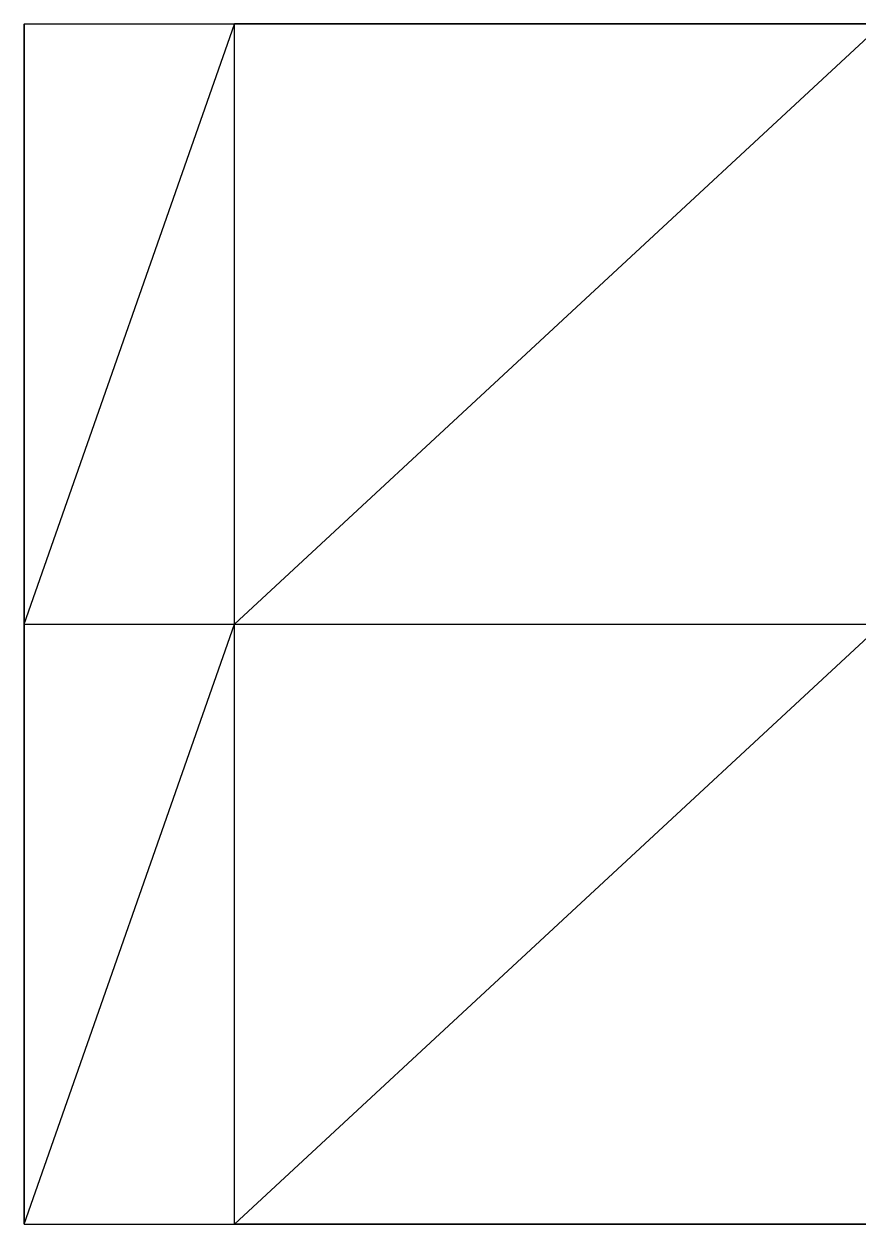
# Model space of a CAD drawing. Header units: metres. Extents: x 0.3 to 29.7, y 0.3 to 39.7.
# Drawn here: x 0.3 to 11.01, y 0.3 to 15.7 of the extents above; entities that cross this region are included whole.
import ezdxf

# ---------------------------------------------------------------- set-up
doc = ezdxf.new("R2010")
doc.units = ezdxf.units.M
for name, color, linetype in [('beam_x', 3, 'Continuous'), ('beam_y', 2, 'Continuous'), ('brace_xz', 6, 'Continuous'), ('brace_yz', 1, 'Continuous'), ('column', 4, 'Continuous'), ('floor_brace', 5, 'Continuous')]:
    doc.layers.add(name, color=color, linetype=linetype)

msp = doc.modelspace()

# ---------------------------------------------------------------- linework, layer by layer
at = {"layer": 'beam_x', "color": 3}
for p, q in [((0.3, 15.7), (3, 15.7)), ((0.3, 15.7, 9), (3, 15.7, 9)), ((0.3, 15.7, 15), (3, 15.7, 15)), ((0.3, 15.7, 21), (3, 15.7, 21)), ((0.3, 15.7, 27), (3, 15.7, 27)), ((0.3, 15.7, 33), (3, 15.7, 33)), ((0.3, 15.7, 39), (3, 15.7, 39)), ((0.3, 15.7, 45), (3, 15.7, 45)), ((0.3, 15.7, 51), (3, 15.7, 51)), ((0.3, 15.7, 57), (3, 15.7, 57)), ((0.3, 15.7, 63), (3, 15.7, 63)), ((0.3, 15.7, 69), (3, 15.7, 69)), ((0.3, 15.7, 75), (3, 15.7, 75)), ((0.3, 15.7, 81), (3, 15.7, 81)), ((0.3, 15.7, 87), (3, 15.7, 87)), ((0.3, 15.7, 93), (3, 15.7, 93)), ((0.3, 15.7, 99), (3, 15.7, 99)), ((0.3, 15.7, 105), (3, 15.7, 105)), ((0.3, 15.7, 111), (3, 15.7, 111)), ((0.3, 15.7, 117), (3, 15.7, 117)), ((0.3, 15.7, 123), (3, 15.7, 123)), ((0.3, 15.7, 129), (3, 15.7, 129)), ((0.3, 15.7, 135), (3, 15.7, 135)), ((0.3, 15.7, 141), (3, 15.7, 141)), ((0.3, 15.7, 147), (3, 15.7, 147)), ((0.3, 15.7, 153), (3, 15.7, 153)), ((3, 15.7), (11.3, 15.7)), ((3, 15.7, 9), (11.3, 15.7, 9)), ((3, 15.7, 15), (11.3, 15.7, 15)), ((3, 15.7, 21), (11.3, 15.7, 21)), ((3, 15.7, 27), (11.3, 15.7, 27)), ((3, 15.7, 33), (11.3, 15.7, 33)), ((3, 15.7, 39), (11.3, 15.7, 39)), ((3, 15.7, 45), (11.3, 15.7, 45)), ((3, 15.7, 51), (11.3, 15.7, 51)), ((3, 15.7, 57), (11.3, 15.7, 57)), ((3, 15.7, 63), (11.3, 15.7, 63)), ((3, 15.7, 69), (11.3, 15.7, 69)), ((3, 15.7, 75), (11.3, 15.7, 75)), ((3, 15.7, 81), (11.3, 15.7, 81)), ((3, 15.7, 87), (11.3, 15.7, 87)), ((3, 15.7, 93), (11.3, 15.7, 93)), ((3, 15.7, 99), (11.3, 15.7, 99)), ((3, 15.7, 105), (11.3, 15.7, 105)), ((3, 15.7, 111), (11.3, 15.7, 111)), ((3, 15.7, 117), (11.3, 15.7, 117)), ((3, 15.7, 123), (11.3, 15.7, 123)), ((3, 15.7, 129), (11.3, 15.7, 129)), ((3, 15.7, 135), (11.3, 15.7, 135)), ((3, 15.7, 141), (11.3, 15.7, 141)), ((3, 15.7, 147), (11.3, 15.7, 147)), ((3, 15.7, 153), (11.3, 15.7, 153)), ((0.3, 8), (3, 8)), ((0.3, 8, 27), (3, 8, 27)), ((0.3, 8, 51), (3, 8, 51)), ((0.3, 8, 75), (3, 8, 75)), ((0.3, 8, 99), (3, 8, 99)), ((0.3, 8, 123), (3, 8, 123)), ((0.3, 8, 147), (3, 8, 147)), ((3, 8), (11.3, 8)), ((3, 8, 27), (11.3, 8, 27)), ((3, 8, 51), (11.3, 8, 51)), ((3, 8, 75), (11.3, 8, 75)), ((3, 8, 99), (11.3, 8, 99)), ((3, 8, 123), (11.3, 8, 123)), ((3, 8, 147), (11.3, 8, 147)), ((0.3, 0.3), (3, 0.3)), ((0.3, 0.3, 9), (3, 0.3, 9)), ((0.3, 0.3, 15), (3, 0.3, 15)), ((0.3, 0.3, 21), (3, 0.3, 21)), ((0.3, 0.3, 27), (3, 0.3, 27)), ((0.3, 0.3, 33), (3, 0.3, 33)), ((0.3, 0.3, 39), (3, 0.3, 39)), ((0.3, 0.3, 45), (3, 0.3, 45)), ((0.3, 0.3, 51), (3, 0.3, 51)), ((0.3, 0.3, 57), (3, 0.3, 57)), ((0.3, 0.3, 63), (3, 0.3, 63)), ((0.3, 0.3, 69), (3, 0.3, 69)), ((0.3, 0.3, 75), (3, 0.3, 75)), ((0.3, 0.3, 81), (3, 0.3, 81)), ((0.3, 0.3, 87), (3, 0.3, 87)), ((0.3, 0.3, 93), (3, 0.3, 93)), ((0.3, 0.3, 99), (3, 0.3, 99)), ((0.3, 0.3, 105), (3, 0.3, 105)), ((0.3, 0.3, 111), (3, 0.3, 111)), ((0.3, 0.3, 117), (3, 0.3, 117)), ((0.3, 0.3, 123), (3, 0.3, 123)), ((0.3, 0.3, 129), (3, 0.3, 129)), ((0.3, 0.3, 135), (3, 0.3, 135)), ((0.3, 0.3, 141), (3, 0.3, 141)), ((0.3, 0.3, 147), (3, 0.3, 147)), ((0.3, 0.3, 153), (3, 0.3, 153)), ((3, 0.3), (11.3, 0.3)), ((3, 0.3, 9), (11.3, 0.3, 9)), ((3, 0.3, 15), (11.3, 0.3, 15)), ((3, 0.3, 21), (11.3, 0.3, 21)), ((3, 0.3, 27), (11.3, 0.3, 27)), ((3, 0.3, 33), (11.3, 0.3, 33)), ((3, 0.3, 39), (11.3, 0.3, 39)), ((3, 0.3, 45), (11.3, 0.3, 45)), ((3, 0.3, 51), (11.3, 0.3, 51)), ((3, 0.3, 57), (11.3, 0.3, 57)), ((3, 0.3, 63), (11.3, 0.3, 63)), ((3, 0.3, 69), (11.3, 0.3, 69)), ((3, 0.3, 75), (11.3, 0.3, 75)), ((3, 0.3, 81), (11.3, 0.3, 81)), ((3, 0.3, 87), (11.3, 0.3, 87)), ((3, 0.3, 93), (11.3, 0.3, 93)), ((3, 0.3, 99), (11.3, 0.3, 99)), ((3, 0.3, 105), (11.3, 0.3, 105)), ((3, 0.3, 111), (11.3, 0.3, 111)), ((3, 0.3, 117), (11.3, 0.3, 117)), ((3, 0.3, 123), (11.3, 0.3, 123)), ((3, 0.3, 129), (11.3, 0.3, 129)), ((3, 0.3, 135), (11.3, 0.3, 135)), ((3, 0.3, 141), (11.3, 0.3, 141)), ((3, 0.3, 147), (11.3, 0.3, 147)), ((3, 0.3, 153), (11.3, 0.3, 153))]:
    msp.add_line(p, q, dxfattribs=at)
at = {"layer": 'beam_y', "color": 2}
for p, q in [((0.3, 8), (0.3, 15.7)), ((0.3, 8, 9), (0.3, 15.7, 9)), ((0.3, 8, 15), (0.3, 15.7, 15)), ((0.3, 8, 21), (0.3, 15.7, 21)), ((0.3, 8, 27), (0.3, 15.7, 27)), ((0.3, 8, 33), (0.3, 15.7, 33)), ((0.3, 8, 39), (0.3, 15.7, 39)), ((0.3, 8, 45), (0.3, 15.7, 45)), ((0.3, 8, 51), (0.3, 15.7, 51)), ((0.3, 8, 57), (0.3, 15.7, 57)), ((0.3, 8, 63), (0.3, 15.7, 63)), ((0.3, 8, 69), (0.3, 15.7, 69)), ((0.3, 8, 75), (0.3, 15.7, 75)), ((0.3, 8, 81), (0.3, 15.7, 81)), ((0.3, 8, 87), (0.3, 15.7, 87)), ((0.3, 8, 93), (0.3, 15.7, 93)), ((0.3, 8, 99), (0.3, 15.7, 99)), ((0.3, 8, 105), (0.3, 15.7, 105)), ((0.3, 8, 111), (0.3, 15.7, 111)), ((0.3, 8, 117), (0.3, 15.7, 117)), ((0.3, 8, 123), (0.3, 15.7, 123)), ((0.3, 8, 129), (0.3, 15.7, 129)), ((0.3, 8, 135), (0.3, 15.7, 135)), ((0.3, 8, 141), (0.3, 15.7, 141)), ((0.3, 8, 147), (0.3, 15.7, 147)), ((0.3, 8, 153), (0.3, 15.7, 153)), ((3, 8), (3, 15.7)), ((3, 8, 27), (3, 15.7, 27)), ((3, 8, 51), (3, 15.7, 51)), ((3, 8, 75), (3, 15.7, 75)), ((3, 8, 99), (3, 15.7, 99)), ((3, 8, 123), (3, 15.7, 123)), ((3, 8, 147), (3, 15.7, 147)), ((0.3, 0.3), (0.3, 8)), ((0.3, 0.3, 9), (0.3, 8, 9)), ((0.3, 0.3, 15), (0.3, 8, 15)), ((0.3, 0.3, 21), (0.3, 8, 21)), ((0.3, 0.3, 27), (0.3, 8, 27)), ((0.3, 0.3, 33), (0.3, 8, 33)), ((0.3, 0.3, 39), (0.3, 8, 39)), ((0.3, 0.3, 45), (0.3, 8, 45)), ((0.3, 0.3, 51), (0.3, 8, 51)), ((0.3, 0.3, 57), (0.3, 8, 57)), ((0.3, 0.3, 63), (0.3, 8, 63)), ((0.3, 0.3, 69), (0.3, 8, 69)), ((0.3, 0.3, 75), (0.3, 8, 75)), ((0.3, 0.3, 81), (0.3, 8, 81)), ((0.3, 0.3, 87), (0.3, 8, 87)), ((0.3, 0.3, 93), (0.3, 8, 93)), ((0.3, 0.3, 99), (0.3, 8, 99)), ((0.3, 0.3, 105), (0.3, 8, 105)), ((0.3, 0.3, 111), (0.3, 8, 111)), ((0.3, 0.3, 117), (0.3, 8, 117)), ((0.3, 0.3, 123), (0.3, 8, 123)), ((0.3, 0.3, 129), (0.3, 8, 129)), ((0.3, 0.3, 135), (0.3, 8, 135)), ((0.3, 0.3, 141), (0.3, 8, 141)), ((0.3, 0.3, 147), (0.3, 8, 147)), ((0.3, 0.3, 153), (0.3, 8, 153)), ((3, 0.3), (3, 8)), ((3, 0.3, 27), (3, 8, 27)), ((3, 0.3, 51), (3, 8, 51)), ((3, 0.3, 75), (3, 8, 75)), ((3, 0.3, 99), (3, 8, 99)), ((3, 0.3, 123), (3, 8, 123)), ((3, 0.3, 147), (3, 8, 147))]:
    msp.add_line(p, q, dxfattribs=at)
at = {"layer": 'brace_xz', "color": 6}
for p, q in [((3, 15.7), (11.3, 15.7, 9)), ((11.3, 15.7), (3, 15.7, 9)), ((3, 15.7, 9), (11.3, 15.7, 15)), ((11.3, 15.7, 9), (3, 15.7, 15)), ((3, 15.7, 15), (11.3, 15.7, 21)), ((11.3, 15.7, 15), (3, 15.7, 21)), ((3, 15.7, 21), (11.3, 15.7, 27)), ((11.3, 15.7, 21), (3, 15.7, 27)), ((3, 15.7, 27), (11.3, 15.7, 45)), ((11.3, 15.7, 27), (3, 15.7, 45)), ((3, 15.7, 45), (11.3, 15.7, 63)), ((11.3, 15.7, 45), (3, 15.7, 63)), ((3, 15.7, 63), (11.3, 15.7, 81)), ((11.3, 15.7, 63), (3, 15.7, 81)), ((3, 15.7, 81), (11.3, 15.7, 99)), ((11.3, 15.7, 81), (3, 15.7, 99)), ((3, 15.7, 99), (11.3, 15.7, 117)), ((11.3, 15.7, 99), (3, 15.7, 117)), ((3, 15.7, 117), (11.3, 15.7, 135)), ((11.3, 15.7, 117), (3, 15.7, 135)), ((3, 15.7, 135), (11.3, 15.7, 153)), ((11.3, 15.7, 135), (3, 15.7, 153)), ((3, 0.3), (11.3, 0.3, 9)), ((11.3, 0.3), (3, 0.3, 9)), ((3, 0.3, 9), (11.3, 0.3, 15)), ((11.3, 0.3, 9), (3, 0.3, 15)), ((3, 0.3, 15), (11.3, 0.3, 21)), ((11.3, 0.3, 15), (3, 0.3, 21)), ((3, 0.3, 21), (11.3, 0.3, 27)), ((11.3, 0.3, 21), (3, 0.3, 27)), ((3, 0.3, 27), (11.3, 0.3, 45)), ((11.3, 0.3, 27), (3, 0.3, 45)), ((3, 0.3, 45), (11.3, 0.3, 63)), ((11.3, 0.3, 45), (3, 0.3, 63)), ((3, 0.3, 63), (11.3, 0.3, 81)), ((11.3, 0.3, 63), (3, 0.3, 81)), ((3, 0.3, 81), (11.3, 0.3, 99)), ((11.3, 0.3, 81), (3, 0.3, 99)), ((3, 0.3, 99), (11.3, 0.3, 117)), ((11.3, 0.3, 99), (3, 0.3, 117)), ((3, 0.3, 117), (11.3, 0.3, 135)), ((11.3, 0.3, 117), (3, 0.3, 135)), ((3, 0.3, 135), (11.3, 0.3, 153)), ((11.3, 0.3, 135), (3, 0.3, 153))]:
    msp.add_line(p, q, dxfattribs=at)
at = {"layer": 'brace_yz', "color": 1}
for p, q in [((0.3, 8), (0.3, 15.7, 9)), ((0.3, 15.7), (0.3, 8, 9)), ((0.3, 8, 9), (0.3, 15.7, 15)), ((0.3, 15.7, 9), (0.3, 8, 15)), ((0.3, 8, 21), (0.3, 15.7, 27)), ((0.3, 15.7, 21), (0.3, 8, 27)), ((0.3, 8, 45), (0.3, 15.7, 63)), ((0.3, 15.7, 45), (0.3, 8, 63)), ((0.3, 8, 81), (0.3, 15.7, 99)), ((0.3, 15.7, 81), (0.3, 8, 99)), ((0.3, 8, 117), (0.3, 15.7, 135)), ((0.3, 15.7, 117), (0.3, 8, 135)), ((0.3, 8, 135), (0.3, 15.7, 153)), ((0.3, 15.7, 135), (0.3, 8, 153)), ((0.3, 0.3), (0.3, 8, 9)), ((0.3, 8), (0.3, 0.3, 9)), ((0.3, 0.3, 15), (0.3, 8, 21)), ((0.3, 8, 15), (0.3, 0.3, 21)), ((0.3, 0.3, 27), (0.3, 8, 45)), ((0.3, 8, 27), (0.3, 0.3, 45)), ((0.3, 0.3, 63), (0.3, 8, 81)), ((0.3, 8, 63), (0.3, 0.3, 81)), ((0.3, 0.3, 99), (0.3, 8, 117)), ((0.3, 8, 99), (0.3, 0.3, 117)), ((0.3, 0.3, 135), (0.3, 8, 153)), ((0.3, 8, 135), (0.3, 0.3, 153))]:
    msp.add_line(p, q, dxfattribs=at)
at = {"layer": 'column', "color": 4}
for p, q in [((0.3, 15.7), (0.3, 15.7, 9)), ((0.3, 15.7, 9), (0.3, 15.7, 15)), ((0.3, 15.7, 15), (0.3, 15.7, 21)), ((0.3, 15.7, 21), (0.3, 15.7, 27)), ((0.3, 15.7, 27), (0.3, 15.7, 33)), ((0.3, 15.7, 33), (0.3, 15.7, 39)), ((0.3, 15.7, 39), (0.3, 15.7, 45)), ((0.3, 15.7, 45), (0.3, 15.7, 51)), ((0.3, 15.7, 51), (0.3, 15.7, 57)), ((0.3, 15.7, 57), (0.3, 15.7, 63)), ((0.3, 15.7, 63), (0.3, 15.7, 69)), ((0.3, 15.7, 69), (0.3, 15.7, 75)), ((0.3, 15.7, 75), (0.3, 15.7, 81)), ((0.3, 15.7, 81), (0.3, 15.7, 87)), ((0.3, 15.7, 87), (0.3, 15.7, 93)), ((0.3, 15.7, 93), (0.3, 15.7, 99)), ((0.3, 15.7, 99), (0.3, 15.7, 105)), ((0.3, 15.7, 105), (0.3, 15.7, 111)), ((0.3, 15.7, 111), (0.3, 15.7, 117)), ((0.3, 15.7, 117), (0.3, 15.7, 123)), ((0.3, 15.7, 123), (0.3, 15.7, 129)), ((0.3, 15.7, 129), (0.3, 15.7, 135)), ((0.3, 15.7, 135), (0.3, 15.7, 141)), ((0.3, 15.7, 141), (0.3, 15.7, 147)), ((0.3, 15.7, 147), (0.3, 15.7, 153)), ((3, 15.7), (3, 15.7, 9)), ((3, 15.7, 9), (3, 15.7, 15)), ((3, 15.7, 15), (3, 15.7, 21)), ((3, 15.7, 21), (3, 15.7, 27)), ((3, 15.7, 27), (3, 15.7, 33)), ((3, 15.7, 33), (3, 15.7, 39)), ((3, 15.7, 39), (3, 15.7, 45)), ((3, 15.7, 45), (3, 15.7, 51)), ((3, 15.7, 51), (3, 15.7, 57)), ((3, 15.7, 57), (3, 15.7, 63)), ((3, 15.7, 63), (3, 15.7, 69)), ((3, 15.7, 69), (3, 15.7, 75)), ((3, 15.7, 75), (3, 15.7, 81)), ((3, 15.7, 81), (3, 15.7, 87)), ((3, 15.7, 87), (3, 15.7, 93)), ((3, 15.7, 93), (3, 15.7, 99)), ((3, 15.7, 99), (3, 15.7, 105)), ((3, 15.7, 105), (3, 15.7, 111)), ((3, 15.7, 111), (3, 15.7, 117)), ((3, 15.7, 117), (3, 15.7, 123)), ((3, 15.7, 123), (3, 15.7, 129)), ((3, 15.7, 129), (3, 15.7, 135)), ((3, 15.7, 135), (3, 15.7, 141)), ((3, 15.7, 141), (3, 15.7, 147)), ((3, 15.7, 147), (3, 15.7, 153)), ((0.3, 8), (0.3, 8, 9)), ((0.3, 8, 9), (0.3, 8, 15)), ((0.3, 8, 15), (0.3, 8, 21)), ((0.3, 8, 21), (0.3, 8, 27)), ((0.3, 8, 27), (0.3, 8, 33)), ((0.3, 8, 33), (0.3, 8, 39)), ((0.3, 8, 39), (0.3, 8, 45)), ((0.3, 8, 45), (0.3, 8, 51)), ((0.3, 8, 51), (0.3, 8, 57)), ((0.3, 8, 57), (0.3, 8, 63)), ((0.3, 8, 63), (0.3, 8, 69)), ((0.3, 8, 69), (0.3, 8, 75)), ((0.3, 8, 75), (0.3, 8, 81)), ((0.3, 8, 81), (0.3, 8, 87)), ((0.3, 8, 87), (0.3, 8, 93)), ((0.3, 8, 93), (0.3, 8, 99)), ((0.3, 8, 99), (0.3, 8, 105)), ((0.3, 8, 105), (0.3, 8, 111)), ((0.3, 8, 111), (0.3, 8, 117)), ((0.3, 8, 117), (0.3, 8, 123)), ((0.3, 8, 123), (0.3, 8, 129)), ((0.3, 8, 129), (0.3, 8, 135)), ((0.3, 8, 135), (0.3, 8, 141)), ((0.3, 8, 141), (0.3, 8, 147)), ((0.3, 8, 147), (0.3, 8, 153)), ((3, 8), (3, 8, 9)), ((3, 8, 9), (3, 8, 15)), ((3, 8, 15), (3, 8, 21)), ((3, 8, 21), (3, 8, 27)), ((3, 8, 27), (3, 8, 33)), ((3, 8, 33), (3, 8, 39)), ((3, 8, 39), (3, 8, 45)), ((3, 8, 45), (3, 8, 51)), ((3, 8, 51), (3, 8, 57)), ((3, 8, 57), (3, 8, 63)), ((3, 8, 63), (3, 8, 69)), ((3, 8, 69), (3, 8, 75)), ((3, 8, 75), (3, 8, 81)), ((3, 8, 81), (3, 8, 87)), ((3, 8, 87), (3, 8, 93)), ((3, 8, 93), (3, 8, 99)), ((3, 8, 99), (3, 8, 105)), ((3, 8, 105), (3, 8, 111)), ((3, 8, 111), (3, 8, 117)), ((3, 8, 117), (3, 8, 123)), ((3, 8, 123), (3, 8, 129)), ((3, 8, 129), (3, 8, 135)), ((3, 8, 135), (3, 8, 141)), ((3, 8, 141), (3, 8, 147)), ((3, 8, 147), (3, 8, 153)), ((0.3, 0.3), (0.3, 0.3, 9)), ((0.3, 0.3, 9), (0.3, 0.3, 15)), ((0.3, 0.3, 15), (0.3, 0.3, 21)), ((0.3, 0.3, 21), (0.3, 0.3, 27)), ((0.3, 0.3, 27), (0.3, 0.3, 33)), ((0.3, 0.3, 33), (0.3, 0.3, 39)), ((0.3, 0.3, 39), (0.3, 0.3, 45)), ((0.3, 0.3, 45), (0.3, 0.3, 51)), ((0.3, 0.3, 51), (0.3, 0.3, 57)), ((0.3, 0.3, 57), (0.3, 0.3, 63)), ((0.3, 0.3, 63), (0.3, 0.3, 69)), ((0.3, 0.3, 69), (0.3, 0.3, 75)), ((0.3, 0.3, 75), (0.3, 0.3, 81)), ((0.3, 0.3, 81), (0.3, 0.3, 87)), ((0.3, 0.3, 87), (0.3, 0.3, 93)), ((0.3, 0.3, 93), (0.3, 0.3, 99)), ((0.3, 0.3, 99), (0.3, 0.3, 105)), ((0.3, 0.3, 105), (0.3, 0.3, 111)), ((0.3, 0.3, 111), (0.3, 0.3, 117)), ((0.3, 0.3, 117), (0.3, 0.3, 123)), ((0.3, 0.3, 123), (0.3, 0.3, 129)), ((0.3, 0.3, 129), (0.3, 0.3, 135)), ((0.3, 0.3, 135), (0.3, 0.3, 141)), ((0.3, 0.3, 141), (0.3, 0.3, 147)), ((0.3, 0.3, 147), (0.3, 0.3, 153)), ((3, 0.3), (3, 0.3, 9)), ((3, 0.3, 9), (3, 0.3, 15)), ((3, 0.3, 15), (3, 0.3, 21)), ((3, 0.3, 21), (3, 0.3, 27)), ((3, 0.3, 27), (3, 0.3, 33)), ((3, 0.3, 33), (3, 0.3, 39)), ((3, 0.3, 39), (3, 0.3, 45)), ((3, 0.3, 45), (3, 0.3, 51)), ((3, 0.3, 51), (3, 0.3, 57)), ((3, 0.3, 57), (3, 0.3, 63)), ((3, 0.3, 63), (3, 0.3, 69)), ((3, 0.3, 69), (3, 0.3, 75)), ((3, 0.3, 75), (3, 0.3, 81)), ((3, 0.3, 81), (3, 0.3, 87)), ((3, 0.3, 87), (3, 0.3, 93)), ((3, 0.3, 93), (3, 0.3, 99)), ((3, 0.3, 99), (3, 0.3, 105)), ((3, 0.3, 105), (3, 0.3, 111)), ((3, 0.3, 111), (3, 0.3, 117)), ((3, 0.3, 117), (3, 0.3, 123)), ((3, 0.3, 123), (3, 0.3, 129)), ((3, 0.3, 129), (3, 0.3, 135)), ((3, 0.3, 135), (3, 0.3, 141)), ((3, 0.3, 141), (3, 0.3, 147)), ((3, 0.3, 147), (3, 0.3, 153))]:
    msp.add_line(p, q, dxfattribs=at)
at = {"layer": 'floor_brace', "color": 5}
for p, q in [((0.3, 8), (3, 15.7)), ((0.3, 8, 63), (3, 15.7, 63)), ((0.3, 8, 123), (3, 15.7, 123)), ((3, 8), (11.3, 15.7)), ((3, 8, 63), (11.3, 15.7, 63)), ((3, 8, 123), (11.3, 15.7, 123)), ((0.3, 0.3), (3, 8)), ((0.3, 0.3, 63), (3, 8, 63)), ((0.3, 0.3, 123), (3, 8, 123)), ((3, 0.3), (11.3, 8)), ((3, 0.3, 63), (11.3, 8, 63)), ((3, 0.3, 123), (11.3, 8, 123))]:
    msp.add_line(p, q, dxfattribs=at)

doc.saveas('drawing.dxf')
